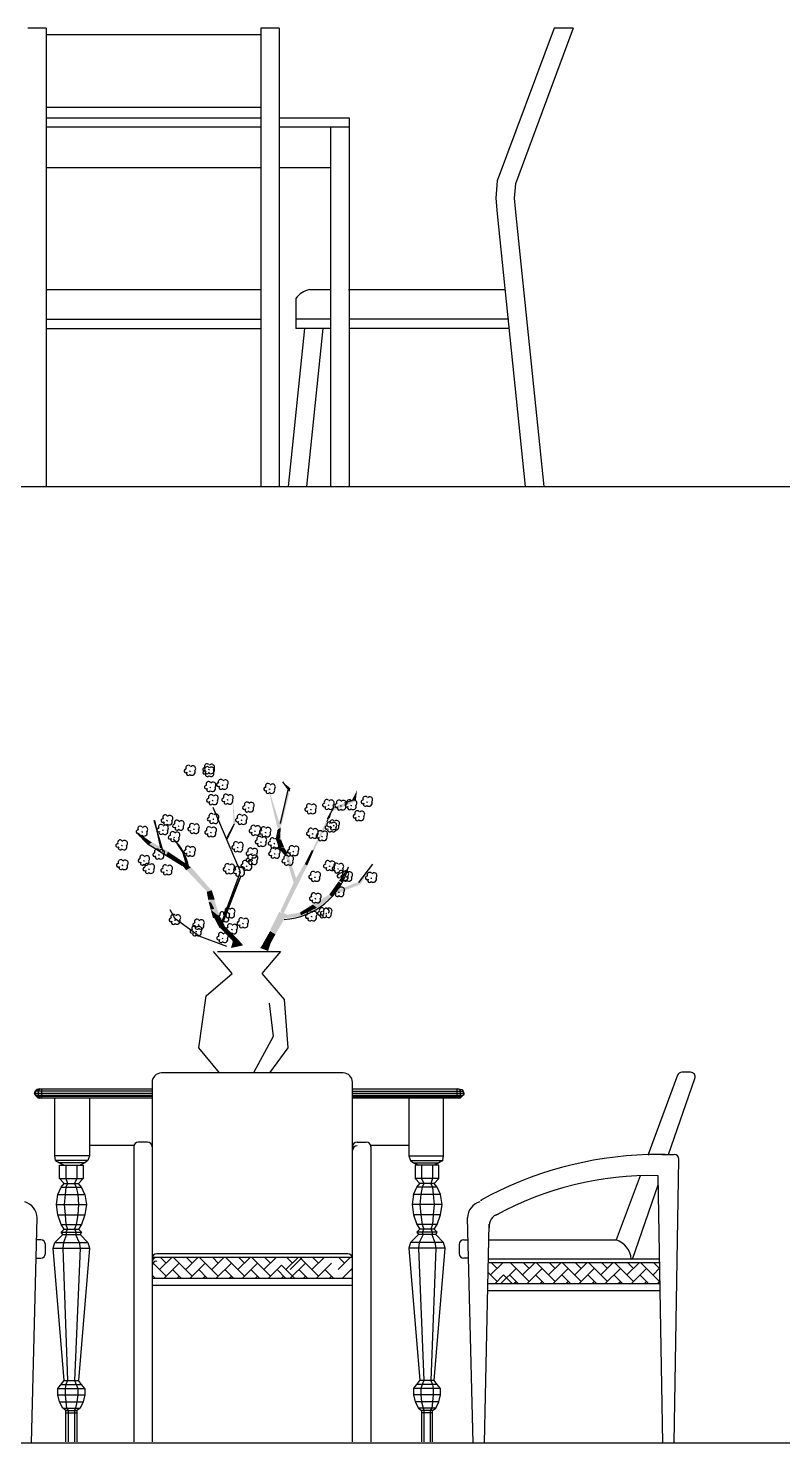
# Model space of a CAD drawing. Header units: millimetres. Extents: x 32599 to 52494, y 61995 to 71568.
# Drawn here: x 45023 to 46659, y 64069 to 67137 of the extents above; entities that cross this region are included whole.
import ezdxf

# ---------------------------------------------------------------- set-up
doc = ezdxf.new("R2010")
doc.units = ezdxf.units.MM
doc.layers.add('dwgmodels.com', color=4, linetype='Continuous')

msp = doc.modelspace()

# ---------------------------------------------------------------- linework, layer by layer
at = {"color": 18, "true_color": 0x000000}
for p, q in [((45062.4, 67136.5), (45022.4, 67136.5)), ((45062.4, 67136.5), (45062.4, 66142.6)), ((45527.8, 67122.2), (45062.4, 67122.2)), ((45527.8, 67136.5), (45527.8, 66142.6)), ((45567.8, 67136.5), (45527.8, 67136.5)), ((45567.8, 67136.5), (45567.8, 66142.6)), ((46164, 67136.5), (46040.3, 66805.5)), ((46205.1, 67136.5), (46079.9, 66799)), ((46205.1, 67136.5), (46164, 67136.5)), ((45527.8, 66964.9), (45062.4, 66964.9)), ((45062.4, 66942.6), (45527.8, 66942.6)), ((45567.8, 66942.6), (45719, 66942.6)), ((45719, 66942.6), (45719, 66142.6)), ((45062.4, 66922.6), (45527.8, 66922.6)), ((45567.8, 66922.6), (45719, 66922.6)), ((45679, 66922.6), (45679, 66142.6)), ((45062.4, 66834.6), (45527.8, 66834.6)), ((45567.8, 66834.6), (45679, 66834.6)), ((46040.3, 66805.5), (46037, 66768.4)), ((46079.9, 66799), (46077.1, 66768.4)), ((46037, 66768.4), (46040.1, 66733.9)), ((46077.1, 66768.4), (46079.9, 66737.8)), ((46040.1, 66733.9), (46101, 66142.6)), ((46079.9, 66737.8), (46141.2, 66142.6)), ((45062.4, 66569.9), (45527.8, 66569.9)), ((45633.5, 66569.9), (45679, 66569.9)), ((45717.6, 66569.9), (46057, 66569.9)), ((45603.4, 66550.5), (45603.4, 66485.5)), ((45062.4, 66505.5), (45527.8, 66505.5)), ((45679, 66505.5), (45603.4, 66505.5)), ((46065.7, 66505.5), (45719, 66505.5)), ((45062.4, 66485.5), (45527.8, 66485.5)), ((45622.2, 66485.5), (45586.9, 66142.6)), ((45679, 66485.5), (45603.4, 66485.5)), ((45662.4, 66485.5), (45627, 66142.6)), ((46065.7, 66485.5), (45719, 66485.5)), ((45586.6, 65485.1), (45569.6, 65412)), ((45574.6, 65502.6), (45590.1, 65482.1)), ((45709.9, 65456.7), (45724.6, 65462.3)), ((45483.3, 65307.5), (45424.4, 65446.6)), ((45672.6, 65422.2), (45686.6, 65448.3)), ((45283.7, 65366.4), (45257.1, 65393.1)), ((45315.8, 65350.3), (45296.4, 65418.4)), ((45297.1, 65418.6), (45310.4, 65359.1)), ((45356.8, 65320.7), (45283.7, 65366.4)), ((45441.1, 65192.7), (45483.3, 65307.5)), ((45769.6, 65323.8), (45739.2, 65283.8)), ((45446.3, 65200.3), (45482.1, 65293.2)), ((45446.4, 65198.3), (45484, 65297.4)), ((45342.1, 65205.1), (45331.3, 65225.2)), ((45394.3, 65168.1), (45342.1, 65205.1)), ((45454.2, 65145.5), (45394.3, 65168.1)), ((45465.6, 65086.6), (45425.3, 65134.8)), ((45433.4, 65134.8), (45570.2, 65134.8)), ((45570.2, 65134.8), (45529.9, 65086.6)), ((45409.2, 65038.4), (45465.6, 65086.6)), ((45529.9, 65086.6), (45578.2, 65030.3)), ((45393.2, 64925.8), (45409.2, 65038.4)), ((45578.2, 65030.3), (45586.2, 64925.8)), ((45546, 65022.3), (45554.1, 64949.9)), ((45554.1, 64949.9), (45511.6, 64871.1)), ((45438, 64871.1), (45393.2, 64925.8)), ((45586.2, 64925.8), (45546.4, 64871.1)), ((45706.3, 64871.1), (45312, 64871.1)), ((46459.6, 64872.5), (46440.6, 64872.5)), ((45292, 64852.9), (45292, 64071.1)), ((45726.3, 64071.1), (45726.3, 64852.9)), ((46431.2, 64866), (46367.2, 64694.3)), ((46412, 64694.3), (46469.1, 64859.3)), ((45036.6, 64826.7), (45038.3, 64831.8)), ((45292, 64826.7), (45036.6, 64826.7)), ((45036.6, 64826.7), (45038.3, 64823.2)), ((45041.7, 64835.2), (45038.3, 64831.8)), ((45038.3, 64826.7), (45040, 64831.8)), ((45292, 64831.8), (45038.3, 64831.8)), ((45038.3, 64826.7), (45040, 64823.2)), ((45038.3, 64823.2), (45292, 64823.2)), ((45040, 64821.5), (45038.3, 64823.2)), ((45038.3, 64823.2), (45045.1, 64816.4)), ((45043.4, 64835.2), (45040, 64831.8)), ((45040, 64833.5), (45041.7, 64835.2)), ((45040, 64823.2), (45043.4, 64819.8)), ((45048.5, 64836.9), (45041.7, 64835.2)), ((45041.7, 64819.8), (45048.5, 64816.4)), ((45292, 64819.8), (45041.7, 64819.8)), ((45048.5, 64836.9), (45043.4, 64835.2)), ((45048.5, 64816.4), (45043.4, 64819.8)), ((45045.1, 64835.2), (45048.5, 64836.9)), ((45046.8, 64835.2), (45045.1, 64831.8)), ((45045.1, 64831.8), (45045.1, 64823.2)), ((45046.8, 64819.8), (45045.1, 64823.2)), ((45292, 64816.4), (45045.1, 64816.4)), ((45046.8, 64835.2), (45050.2, 64836.9)), ((45050.2, 64816.4), (45046.8, 64819.8)), ((45048.5, 64836.9), (45292, 64836.9)), ((45052, 64836.9), (45052, 64816.4)), ((45081, 64691.6), (45081, 64816.4)), ((45156.3, 64816.4), (45156.3, 64691.6)), ((45726.3, 64836.9), (45956.5, 64836.9)), ((45726.3, 64831.8), (45966.7, 64831.8)), ((45968.4, 64826.7), (45726.3, 64826.7)), ((45726.3, 64823.2), (45966.7, 64823.2)), ((45726.3, 64819.8), (45963.3, 64819.8)), ((45959.9, 64816.4), (45726.3, 64816.4)), ((45848.7, 64816.4), (45848.7, 64691.6)), ((45924, 64691.6), (45924, 64816.4)), ((45953, 64836.9), (45953, 64816.4)), ((45958.2, 64835.2), (45954.8, 64836.9)), ((45954.8, 64816.4), (45958.2, 64819.8)), ((45956.5, 64836.9), (45961.6, 64835.2)), ((45956.5, 64836.9), (45963.3, 64835.2)), ((45963.3, 64819.8), (45956.5, 64816.4)), ((45956.5, 64816.4), (45961.6, 64819.8)), ((45958.2, 64835.2), (45959.9, 64831.8)), ((45958.2, 64819.8), (45959.9, 64823.2)), ((45959.9, 64831.8), (45959.9, 64823.2)), ((45959.9, 64816.4), (45963.3, 64819.8)), ((45965, 64823.2), (45961.6, 64819.8)), ((45963.3, 64835.2), (45966.7, 64831.8)), ((45966.7, 64823.2), (45963.3, 64819.8)), ((45968.4, 64826.7), (45966.7, 64831.8)), ((45968.4, 64826.7), (45966.7, 64823.2)), ((45282, 64721.1), (45262, 64721.1)), ((45736.3, 64721.1), (45756.3, 64721.1)), ((45082.7, 64681.3), (45081, 64691.6)), ((45156.3, 64691.6), (45081, 64691.6)), ((45156.3, 64691.6), (45152.8, 64681.3)), ((45252.4, 64713.8), (45156.3, 64713.8)), ((45252, 64711.1), (45252, 64071.1)), ((45848.8, 64713.8), (45765.9, 64713.8)), ((45766.3, 64711.1), (45766.3, 64071.1)), ((45848.7, 64691.6), (45924, 64691.6)), ((45848.7, 64691.6), (45852.2, 64681.3)), ((45922.3, 64681.3), (45924, 64691.6)), ((46367.2, 64694.3), (46369.9, 64694.3)), ((46397, 64694.3), (46424.1, 64694.3)), ((45152.8, 64681.3), (45082.7, 64681.3)), ((45082.7, 64681.3), (45091.3, 64676.2)), ((45146, 64676.2), (45091.3, 64676.2)), ((45091.3, 64676.2), (45101.5, 64671.1)), ((45091.3, 64671.1), (45142.6, 64671.1)), ((45091.3, 64642), (45091.3, 64671.1)), ((45105, 64671.1), (45105, 64642)), ((45128.9, 64671.1), (45128.9, 64642)), ((45146, 64676.2), (45135.7, 64671.1)), ((45142.6, 64671.1), (45142.6, 64642)), ((45152.8, 64681.3), (45146, 64676.2)), ((45852.2, 64681.3), (45922.3, 64681.3)), ((45852.2, 64681.3), (45859, 64676.2)), ((45859, 64676.2), (45913.7, 64676.2)), ((45859, 64676.2), (45869.3, 64671.1)), ((45913.7, 64671.1), (45862.4, 64671.1)), ((45862.4, 64671.1), (45862.4, 64642)), ((45876.1, 64671.1), (45876.1, 64642)), ((45900, 64671.1), (45900, 64642)), ((45913.7, 64676.2), (45903.5, 64671.1)), ((45922.3, 64681.3), (45913.7, 64676.2)), ((45913.7, 64642), (45913.7, 64671.1)), ((46424.1, 64069.3), (46434.1, 64684.3)), ((45091.3, 64642), (45142.6, 64642)), ((45101.5, 64631.7), (45091.3, 64642)), ((45094.7, 64623.2), (45101.5, 64631.7)), ((45101.5, 64631.7), (45132.3, 64631.7)), ((45105, 64642), (45108.4, 64631.7)), ((45108.4, 64631.7), (45105, 64623.2)), ((45128.9, 64642), (45123.8, 64631.7)), ((45123.8, 64631.7), (45127.2, 64623.2)), ((45142.6, 64642), (45132.3, 64631.7)), ((45139.2, 64623.2), (45132.3, 64631.7)), ((45913.7, 64642), (45862.4, 64642)), ((45862.4, 64642), (45872.7, 64631.7)), ((45865.8, 64623.2), (45872.7, 64631.7)), ((45903.5, 64631.7), (45872.7, 64631.7)), ((45876.1, 64642), (45881.2, 64631.7)), ((45881.2, 64631.7), (45877.8, 64623.2)), ((45900, 64642), (45896.6, 64631.7)), ((45896.6, 64631.7), (45900, 64623.2)), ((45903.5, 64631.7), (45913.7, 64642)), ((45910.3, 64623.2), (45903.5, 64631.7)), ((46350, 64648.3), (46298.2, 64509.3)), ((46333.5, 64467.7), (46389.1, 64628.2)), ((46399.1, 64069.3), (46388.9, 64648.4)), ((45084.4, 64585.6), (45087.9, 64607.8)), ((45087.9, 64607.8), (45094.7, 64623.2)), ((45087.9, 64607.8), (45146, 64607.8)), ((45094.7, 64623.2), (45139.2, 64623.2)), ((45103.2, 64607.8), (45101.5, 64585.6)), ((45105, 64623.2), (45103.2, 64607.8)), ((45127.2, 64623.2), (45130.6, 64607.8)), ((45130.6, 64607.8), (45132.3, 64585.6)), ((45146, 64607.8), (45139.2, 64623.2)), ((45146, 64607.8), (45149.4, 64585.6)), ((45859, 64607.8), (45855.6, 64585.6)), ((45859, 64607.8), (45865.8, 64623.2)), ((45917.1, 64607.8), (45859, 64607.8)), ((45910.3, 64623.2), (45865.8, 64623.2)), ((45874.4, 64607.8), (45872.7, 64585.6)), ((45877.8, 64623.2), (45874.4, 64607.8)), ((45900, 64623.2), (45901.7, 64607.8)), ((45901.7, 64607.8), (45903.5, 64585.6)), ((45917.1, 64607.8), (45910.3, 64623.2)), ((45920.6, 64585.6), (45917.1, 64607.8)), ((45084.4, 64585.6), (45149.4, 64585.6)), ((45087.9, 64563.3), (45084.4, 64585.6)), ((45101.5, 64585.6), (45103.2, 64563.3)), ((45132.3, 64585.6), (45130.6, 64563.3)), ((45149.4, 64585.6), (45146, 64563.3)), ((45920.6, 64585.6), (45855.6, 64585.6)), ((45855.6, 64585.6), (45859, 64563.3)), ((45872.7, 64585.6), (45874.4, 64563.3)), ((45903.5, 64585.6), (45901.7, 64563.3)), ((45917.1, 64563.3), (45920.6, 64585.6)), ((45030.5, 64069.3), (45042.6, 64557)), ((45087.9, 64563.3), (45146, 64563.3)), ((45094.7, 64542.8), (45087.9, 64563.3)), ((45094.7, 64542.8), (45139.2, 64542.8)), ((45101.5, 64532.6), (45094.7, 64542.8)), ((45103.2, 64563.3), (45105, 64542.8)), ((45105, 64542.8), (45108.4, 64532.6)), ((45127.2, 64542.8), (45123.8, 64532.6)), ((45130.6, 64563.3), (45127.2, 64542.8)), ((45139.2, 64542.8), (45132.3, 64532.6)), ((45146, 64563.3), (45139.2, 64542.8)), ((45917.1, 64563.3), (45859, 64563.3)), ((45859, 64563.3), (45865.8, 64542.8)), ((45910.3, 64542.8), (45865.8, 64542.8)), ((45865.8, 64542.8), (45872.7, 64532.6)), ((45874.4, 64563.3), (45877.8, 64542.8)), ((45877.8, 64542.8), (45881.2, 64532.6)), ((45900, 64542.8), (45896.6, 64532.6)), ((45901.7, 64563.3), (45900, 64542.8)), ((45903.5, 64532.6), (45910.3, 64542.8)), ((45910.3, 64542.8), (45917.1, 64563.3)), ((45987.9, 64069.3), (45975.7, 64557)), ((46012.9, 64069.3), (46022.9, 64543.1)), ((45050.5, 64509.3), (45041.4, 64509.3)), ((45077.6, 64491.5), (45081, 64503.5)), ((45081, 64503.5), (45098.1, 64520.6)), ((45081, 64503.5), (45152.8, 64503.5)), ((45094.7, 64525.7), (45101.5, 64532.6)), ((45094.7, 64525.7), (45139.2, 64525.7)), ((45098.1, 64520.6), (45094.7, 64525.7)), ((45098.1, 64520.6), (45135.7, 64520.6)), ((45099.8, 64503.5), (45098.1, 64491.5)), ((45106.7, 64520.6), (45099.8, 64503.5)), ((45101.5, 64532.6), (45132.3, 64532.6)), ((45108.4, 64532.6), (45105, 64525.7)), ((45105, 64525.7), (45106.7, 64520.6)), ((45123.8, 64532.6), (45127.2, 64525.7)), ((45127.2, 64525.7), (45125.5, 64520.6)), ((45125.5, 64520.6), (45134, 64503.5)), ((45132.3, 64532.6), (45139.2, 64525.7)), ((45134, 64503.5), (45135.7, 64491.5)), ((45139.2, 64525.7), (45135.7, 64520.6)), ((45152.8, 64503.5), (45135.7, 64520.6)), ((45152.8, 64503.5), (45156.3, 64491.5)), ((45852.2, 64503.5), (45848.7, 64491.5)), ((45852.2, 64503.5), (45869.3, 64520.6)), ((45924, 64503.5), (45852.2, 64503.5)), ((45872.7, 64532.6), (45865.8, 64525.7)), ((45910.3, 64525.7), (45865.8, 64525.7)), ((45865.8, 64525.7), (45869.3, 64520.6)), ((45906.9, 64520.6), (45869.3, 64520.6)), ((45871, 64503.5), (45869.3, 64491.5)), ((45879.5, 64520.6), (45871, 64503.5)), ((45903.5, 64532.6), (45872.7, 64532.6)), ((45881.2, 64532.6), (45877.8, 64525.7)), ((45877.8, 64525.7), (45879.5, 64520.6)), ((45896.6, 64532.6), (45900, 64525.7)), ((45900, 64525.7), (45898.3, 64520.6)), ((45898.3, 64520.6), (45905.2, 64503.5)), ((45910.3, 64525.7), (45903.5, 64532.6)), ((45905.2, 64503.5), (45906.9, 64491.5)), ((45906.9, 64520.6), (45910.3, 64525.7)), ((45924, 64503.5), (45906.9, 64520.6)), ((45927.4, 64491.5), (45924, 64503.5)), ((45967.8, 64509.3), (45976.9, 64509.3)), ((46022.1, 64509.3), (46298.2, 64509.3)), ((45060.5, 64479.3), (45060.5, 64499.3)), ((45101.5, 64204.3), (45077.6, 64491.5)), ((45077.6, 64491.5), (45156.3, 64491.5)), ((45098.1, 64491.5), (45108.4, 64204.3)), ((45135.7, 64491.5), (45123.8, 64204.3)), ((45156.3, 64491.5), (45132.3, 64204.3)), ((45716.3, 64479.2), (45302, 64479.2)), ((45848.7, 64491.5), (45872.7, 64204.3)), ((45927.4, 64491.5), (45848.7, 64491.5)), ((45869.3, 64491.5), (45881.2, 64204.3)), ((45906.9, 64491.5), (45896.6, 64204.3)), ((45903.5, 64204.3), (45927.4, 64491.5)), ((45040.5, 64469.3), (45050.5, 64469.3)), ((45726.3, 64471.1), (45292, 64471.1)), ((45322.4, 64430.6), (45292, 64461)), ((45292, 64456.8), (45294.1, 64458.9)), ((45308.2, 64444.7), (45334.6, 64471.1)), ((45322.4, 64458.9), (45310.2, 64471.1)), ((45317.8, 64426.1), (45350.7, 64458.9)), ((45355.2, 64426.1), (45336.5, 64444.7)), ((45378.9, 64430.6), (45338.5, 64471.1)), ((45364.8, 64444.7), (45391.1, 64471.1)), ((45378.9, 64458.9), (45366.7, 64471.1)), ((45374.4, 64426.1), (45407.2, 64458.9)), ((45411.7, 64426.1), (45393.1, 64444.7)), ((45435.5, 64430.6), (45395, 64471.1)), ((45421.4, 64444.7), (45447.7, 64471.1)), ((45435.5, 64458.9), (45423.3, 64471.1)), ((45431, 64426.1), (45463.8, 64458.9)), ((45468.3, 64426.1), (45449.7, 64444.7)), ((45492.1, 64430.6), (45451.6, 64471.1)), ((45477.9, 64444.7), (45504.3, 64471.1)), ((45492.1, 64458.9), (45479.9, 64471.1)), ((45487.6, 64426.1), (45520.4, 64458.9)), ((45524.9, 64426.1), (45506.2, 64444.7)), ((45548.6, 64430.6), (45508.2, 64471.1)), ((45534.5, 64444.7), (45560.8, 64471.1)), ((45548.6, 64458.9), (45536.5, 64471.1)), ((45544.1, 64426.1), (45572.4, 64454.3)), ((45581.5, 64426.1), (45562.8, 64444.7)), ((45600.7, 64426.1), (45572.4, 64454.3)), ((45582, 64444.7), (45608.3, 64471.1)), ((45596.1, 64458.9), (45583.9, 64471.1)), ((45591.1, 64444.7), (45617.4, 64471.1)), ((45591.6, 64426.1), (45624.4, 64458.9)), ((45628.9, 64426.1), (45610.3, 64444.7)), ((45652.7, 64430.6), (45612.2, 64471.1)), ((45638.5, 64444.7), (45664.9, 64471.1)), ((45652.7, 64458.9), (45640.5, 64471.1)), ((45648.2, 64426.1), (45681, 64458.9)), ((45685.5, 64426.1), (45666.8, 64444.7)), ((45695.1, 64444.7), (45720.5, 64470.1)), ((45709.3, 64458.9), (45697.1, 64471.1)), ((45704.7, 64426.1), (45726.3, 64447.6)), ((45720.5, 64470.1), (45721.4, 64471.1)), ((45726.3, 64441.8), (45723.4, 64444.7)), ((45726.3, 64470.1), (45725.3, 64471.1)), ((45977.9, 64469.3), (45967.9, 64469.3)), ((46392.2, 64459.5), (46021.1, 64459.5)), ((46392.1, 64467.7), (46021.3, 64467.7)), ((46025.9, 64433.2), (46052.2, 64459.5)), ((46040, 64447.3), (46027.8, 64459.5)), ((46048.3, 64414.5), (46081.1, 64447.3)), ((46109.4, 64419.1), (46068.9, 64459.5)), ((46095.2, 64433.2), (46121.6, 64459.5)), ((46109.4, 64447.3), (46097.2, 64459.5)), ((46104.9, 64414.5), (46137.7, 64447.3)), ((46165.9, 64419.1), (46125.5, 64459.5)), ((46151.8, 64433.2), (46178.1, 64459.5)), ((46165.9, 64447.3), (46153.8, 64459.5)), ((46161.4, 64414.5), (46194.2, 64447.3)), ((46222.5, 64419.1), (46182, 64459.5)), ((46208.4, 64433.2), (46234.7, 64459.5)), ((46222.5, 64447.3), (46210.3, 64459.5)), ((46218, 64414.5), (46250.8, 64447.3)), ((46279.1, 64419.1), (46238.6, 64459.5)), ((46264.9, 64433.2), (46291.3, 64459.5)), ((46279.1, 64447.3), (46266.9, 64459.5)), ((46274.6, 64414.5), (46307.4, 64447.3)), ((46335.7, 64419.1), (46295.2, 64459.5)), ((46321.5, 64433.2), (46347.8, 64459.5)), ((46335.7, 64447.3), (46323.5, 64459.5)), ((46331.1, 64414.5), (46363.9, 64447.3)), ((46392.2, 64419.1), (46351.7, 64459.5)), ((46378.1, 64433.2), (46392.4, 64447.6)), ((46392.2, 64447.3), (46380, 64459.5)), ((45298.6, 64426.1), (45292, 64432.7)), ((45292, 64428.5), (45294.1, 64430.6)), ((45292, 64426.1), (45726.3, 64426.1)), ((45292, 64411.1), (45726.3, 64411.1)), ((45346.1, 64426.1), (45350.7, 64430.6)), ((45402.7, 64426.1), (45407.2, 64430.6)), ((45459.3, 64426.1), (45463.8, 64430.6)), ((45515.8, 64426.1), (45520.4, 64430.6)), ((45572.4, 64426.1), (45576.9, 64430.6)), ((45619.9, 64426.1), (45624.4, 64430.6)), ((45676.4, 64426.1), (45681, 64430.6)), ((46020.1, 64414.5), (46393, 64414.5)), ((46040, 64419.1), (46020.6, 64438.4)), ((46035.5, 64414.5), (46054.2, 64433.2)), ((46072.8, 64414.5), (46054.2, 64433.2)), ((46085.6, 64414.5), (46066.9, 64433.2)), ((46076.6, 64414.5), (46081.1, 64419.1)), ((46142.2, 64414.5), (46123.5, 64433.2)), ((46133.1, 64414.5), (46137.7, 64419.1)), ((46198.8, 64414.5), (46180.1, 64433.2)), ((46189.7, 64414.5), (46194.2, 64419.1)), ((46255.3, 64414.5), (46236.7, 64433.2)), ((46246.3, 64414.5), (46250.8, 64419.1)), ((46311.9, 64414.5), (46293.2, 64433.2)), ((46302.8, 64414.5), (46307.4, 64419.1)), ((46368.5, 64414.5), (46349.8, 64433.2)), ((46359.4, 64414.5), (46363.9, 64419.1)), ((46387.7, 64414.5), (46392.9, 64419.8)), ((46019.8, 64399.5), (46393.3, 64399.5)), ((45087.9, 64187.2), (45101.5, 64204.3)), ((45101.5, 64204.3), (45132.3, 64204.3)), ((45108.4, 64204.3), (45105, 64195.7)), ((45123.8, 64204.3), (45130.6, 64187.2)), ((45139.2, 64195.7), (45132.3, 64204.3)), ((45865.8, 64195.7), (45872.7, 64204.3)), ((45903.5, 64204.3), (45872.7, 64204.3)), ((45881.2, 64204.3), (45877.8, 64195.7)), ((45896.6, 64204.3), (45900, 64195.7)), ((45910.3, 64195.7), (45903.5, 64204.3)), ((45087.9, 64187.2), (45146, 64187.2)), ((45087.9, 64173.5), (45087.9, 64187.2)), ((45087.9, 64173.5), (45146, 64173.5)), ((45091.3, 64158.1), (45087.9, 64173.5)), ((45094.7, 64195.7), (45139.2, 64195.7)), ((45105, 64195.7), (45103.2, 64187.2)), ((45103.2, 64187.2), (45103.2, 64173.5)), ((45103.2, 64173.5), (45105, 64158.1)), ((45130.6, 64173.5), (45128.9, 64158.1)), ((45130.6, 64187.2), (45130.6, 64173.5)), ((45146, 64187.2), (45139.2, 64195.7)), ((45146, 64173.5), (45142.6, 64158.1)), ((45146, 64187.2), (45146, 64173.5)), ((45859, 64187.2), (45865.8, 64195.7)), ((45917.1, 64187.2), (45859, 64187.2)), ((45859, 64187.2), (45859, 64173.5)), ((45917.1, 64173.5), (45859, 64173.5)), ((45859, 64173.5), (45862.4, 64158.1)), ((45910.3, 64195.7), (45865.8, 64195.7)), ((45877.8, 64195.7), (45874.4, 64187.2)), ((45874.4, 64187.2), (45874.4, 64173.5)), ((45874.4, 64173.5), (45876.1, 64158.1)), ((45900, 64195.7), (45901.7, 64187.2)), ((45901.7, 64173.5), (45900, 64158.1)), ((45901.7, 64187.2), (45901.7, 64173.5)), ((45917.1, 64187.2), (45910.3, 64195.7)), ((45913.7, 64158.1), (45917.1, 64173.5)), ((45917.1, 64173.5), (45917.1, 64187.2)), ((45091.3, 64158.1), (45142.6, 64158.1)), ((45098.1, 64144.4), (45091.3, 64158.1)), ((45098.1, 64144.4), (45135.7, 64144.4)), ((45105, 64139.3), (45098.1, 64144.4)), ((45105, 64158.1), (45106.7, 64144.4)), ((45105, 64070.9), (45105, 64139.3)), ((45105, 64139.3), (45128.9, 64139.3)), ((45106.7, 64144.4), (45110.1, 64139.3)), ((45110.1, 64139.3), (45110.1, 64070.9)), ((45125.5, 64144.4), (45123.8, 64139.3)), ((45123.8, 64139.3), (45123.8, 64070.9)), ((45128.9, 64158.1), (45125.5, 64144.4)), ((45135.7, 64144.4), (45128.9, 64139.3)), ((45128.9, 64139.3), (45128.9, 64070.9)), ((45142.6, 64158.1), (45135.7, 64144.4)), ((45913.7, 64158.1), (45862.4, 64158.1)), ((45862.4, 64158.1), (45869.3, 64144.4)), ((45869.3, 64144.4), (45876.1, 64139.3)), ((45906.9, 64144.4), (45869.3, 64144.4)), ((45876.1, 64158.1), (45879.5, 64144.4)), ((45900, 64139.3), (45876.1, 64139.3)), ((45876.1, 64139.3), (45876.1, 64070.9)), ((45879.5, 64144.4), (45881.2, 64139.3)), ((45881.2, 64139.3), (45881.2, 64070.9)), ((45898.3, 64144.4), (45894.9, 64139.3)), ((45894.9, 64139.3), (45894.9, 64070.9)), ((45900, 64158.1), (45898.3, 64144.4)), ((45900, 64139.3), (45906.9, 64144.4)), ((45900, 64070.9), (45900, 64139.3)), ((45906.9, 64144.4), (45913.7, 64158.1)), ((45105, 64134.2), (45128.9, 64134.2)), ((45900, 64134.2), (45876.1, 64134.2))]:
    msp.add_line(p, q, dxfattribs=at)
for centre, radius, start, end in [((45643.4, 66521.4), 49.5, 101.5757, 143.9882), ((45364.9, 65525.9), 3.76, 79.2978, 312.4667), ((45370.3, 65532.9), 5.37, 41.9967, 206.5711), ((45370.6, 65520.6), 4.09, 140.6152, 329.3607), ((45374.6, 65527.5), 1.82, 208.4385, 298.3899), ((45378.7, 65523.1), 6.52, 225.246, 27.7682), ((45380.1, 65530.8), 6.36, 313.0938, 140.6239), ((45405.6, 65529.3), 3.76, 79.2978, 312.4667), ((45405.8, 65523.2), 3.76, 79.2978, 312.4667), ((45411.1, 65536.2), 5.37, 41.9967, 206.5711), ((45411.2, 65530.1), 5.37, 41.9967, 206.5711), ((45411.3, 65523.9), 4.09, 140.6152, 329.3607), ((45411.5, 65517.8), 4.09, 140.6152, 329.3607), ((45415.3, 65530.8), 1.82, 208.4385, 298.3899), ((45415.5, 65524.7), 1.82, 208.4385, 298.3899), ((45419.4, 65526.5), 6.52, 225.246, 27.7682), ((45419.6, 65520.4), 6.52, 225.246, 27.7682), ((45420.8, 65534.2), 6.36, 313.0938, 140.6239), ((45421, 65528), 6.36, 313.0938, 140.6239), ((45408.9, 65490.7), 3.76, 79.2978, 312.4667), ((45414.3, 65497.6), 5.37, 41.9967, 206.5711), ((45414.6, 65485.3), 4.09, 140.6152, 329.3607), ((45418.6, 65492.2), 1.82, 208.4385, 298.3899), ((45422.7, 65487.8), 6.52, 225.246, 27.7682), ((45424.1, 65495.5), 6.36, 313.0938, 140.6239), ((45435.1, 65495.9), 3.76, 79.2978, 312.4667), ((45440.7, 65502.5), 5.37, 41.9967, 206.5711), ((45440.9, 65490.2), 4.09, 140.6152, 329.3607), ((45445, 65497.1), 1.82, 208.4385, 298.3899), ((45449, 65492.8), 6.52, 225.246, 27.7682), ((45450.5, 65500.4), 6.36, 313.0938, 140.6239), ((45537.5, 65486.6), 3.76, 79.2978, 312.4667), ((45543, 65493.5), 5.37, 41.9967, 206.5711), ((45547.3, 65488.2), 1.82, 208.4385, 298.3899), ((45551.3, 65483.8), 6.52, 225.246, 27.7682), ((45552.8, 65491.5), 6.36, 313.0938, 140.6239), ((45413.8, 65462.3), 3.76, 79.2978, 312.4667), ((45419.3, 65469.2), 5.37, 41.9967, 206.5711), ((45419.5, 65456.9), 4.09, 140.6152, 329.3607), ((45423.6, 65463.8), 1.82, 208.4385, 298.3899), ((45427.7, 65459.5), 6.52, 225.246, 27.7682), ((45429.1, 65467.1), 6.36, 313.0938, 140.6239), ((45446.5, 65463.3), 3.76, 79.2978, 312.4667), ((45451.9, 65470.2), 5.37, 41.9967, 206.5711), ((45452.2, 65458), 4.09, 140.6152, 329.3607), ((45456.2, 65464.9), 1.82, 208.4385, 298.3899), ((45460.3, 65460.5), 6.52, 225.246, 27.7682), ((45461.7, 65468.2), 6.36, 313.0938, 140.6239), ((45497.4, 65453.3), 5.37, 41.9967, 206.5711), ((45507.1, 65451.3), 6.36, 313.0938, 140.6239), ((45543.2, 65481.3), 4.09, 140.6152, 329.3607), ((45632.2, 65449.5), 5.37, 41.9967, 206.5711), ((45641.9, 65447.5), 6.36, 313.0938, 140.6239), ((45665.2, 65452), 3.76, 79.2978, 312.4667), ((45670.6, 65458.9), 5.37, 41.9967, 206.5711), ((45680.4, 65456.8), 6.36, 313.0938, 140.6239), ((45691.7, 65450.8), 3.76, 79.2978, 312.4667), ((45697.2, 65457.7), 5.37, 41.9967, 206.5711), ((45707, 65455.7), 6.36, 313.0938, 140.6239), ((45714.1, 65451.5), 3.76, 79.2978, 312.4667), ((45719.6, 65458.4), 5.37, 41.9967, 206.5711), ((45729.4, 65456.4), 6.36, 313.0938, 140.6239), ((45748.6, 65458.7), 3.76, 79.2978, 312.4667), ((45754.1, 65465.6), 5.37, 41.9967, 206.5711), ((45754.3, 65453.4), 4.09, 140.6152, 329.3607), ((45758.3, 65460.3), 1.82, 208.4385, 298.3899), ((45762.4, 65455.9), 6.52, 225.246, 27.7682), ((45763.8, 65463.6), 6.36, 313.0938, 140.6239), ((45320.7, 65425.3), 5.37, 41.9967, 206.5711), ((45330.5, 65423.2), 6.36, 313.0938, 140.6239), ((45415.2, 65421.5), 3.76, 79.2978, 312.4667), ((45420.6, 65428.5), 5.37, 41.9967, 206.5711), ((45430.4, 65426.4), 6.36, 313.0938, 140.6239), ((45476.4, 65419.4), 3.76, 79.2978, 312.4667), ((45481.9, 65426.3), 5.37, 41.9967, 206.5711), ((45491.7, 65424.3), 6.36, 313.0938, 140.6239), ((45491.9, 65446.4), 3.76, 79.2978, 312.4667), ((45497.6, 65441.1), 4.09, 140.6152, 329.3607), ((45501.6, 65448), 1.82, 208.4385, 298.3899), ((45505.7, 65443.6), 6.52, 225.246, 27.7682), ((45626.7, 65442.6), 3.76, 79.2978, 312.4667), ((45632.4, 65437.2), 4.09, 140.6152, 329.3607), ((45636.4, 65444.1), 1.82, 208.4385, 298.3899), ((45640.5, 65439.8), 6.52, 225.246, 27.7682), ((45670.9, 65446.6), 4.09, 140.6152, 329.3607), ((45674.9, 65453.5), 1.82, 208.4385, 298.3899), ((45679, 65449.2), 6.52, 225.246, 27.7682), ((45697.4, 65445.4), 4.09, 140.6152, 329.3607), ((45701.5, 65452.3), 1.82, 208.4385, 298.3899), ((45705.5, 65448), 6.52, 225.246, 27.7682), ((45719.8, 65446.1), 4.09, 140.6152, 329.3607), ((45723.9, 65453), 1.82, 208.4385, 298.3899), ((45727.9, 65448.7), 6.52, 225.246, 27.7682), ((45731.2, 65427.6), 3.76, 79.2978, 312.4667), ((45736.7, 65434.5), 5.37, 41.9967, 206.5711), ((45736.9, 65422.2), 4.09, 140.6152, 329.3607), ((45741, 65429.1), 1.82, 208.4385, 298.3899), ((45745, 65424.8), 6.52, 225.246, 27.7682), ((45746.5, 65432.5), 6.36, 313.0938, 140.6239), ((45261, 65394.2), 3.76, 79.2978, 312.4667), ((45266.4, 65401.1), 5.37, 41.9967, 206.5711), ((45270.7, 65395.7), 1.82, 208.4385, 298.3899), ((45274.8, 65391.4), 6.52, 225.246, 27.7682), ((45276.2, 65399), 6.36, 313.0938, 140.6239), ((45305.7, 65397.7), 3.76, 79.2978, 312.4667), ((45311.2, 65404.6), 5.37, 41.9967, 206.5711), ((45311.4, 65392.3), 4.09, 140.6152, 329.3607), ((45315.3, 65418.3), 3.76, 79.2978, 312.4667), ((45315.5, 65399.2), 1.82, 208.4385, 298.3899), ((45319.5, 65394.8), 6.52, 225.246, 27.7682), ((45321, 65402.5), 6.36, 313.0938, 140.6239), ((45321, 65413), 4.09, 140.6152, 329.3607), ((45325, 65419.9), 1.82, 208.4385, 298.3899), ((45329.1, 65415.5), 6.52, 225.246, 27.7682), ((45336.2, 65389.1), 5.37, 41.9967, 206.5711), ((45340.1, 65406.9), 3.76, 79.2978, 312.4667), ((45345.6, 65413.8), 5.37, 41.9967, 206.5711), ((45346, 65387), 6.36, 313.0938, 140.6239), ((45345.8, 65401.5), 4.09, 140.6152, 329.3607), ((45349.9, 65408.4), 1.82, 208.4385, 298.3899), ((45353.9, 65404.1), 6.52, 225.246, 27.7682), ((45355.4, 65411.8), 6.36, 313.0938, 140.6239), ((45373, 65399.8), 3.76, 79.2978, 312.4667), ((45378.5, 65406.7), 5.37, 41.9967, 206.5711), ((45378.7, 65394.4), 4.09, 140.6152, 329.3607), ((45382.7, 65401.3), 1.82, 208.4385, 298.3899), ((45386.8, 65397), 6.52, 225.246, 27.7682), ((45388.2, 65404.7), 6.36, 313.0938, 140.6239), ((45410, 65392.8), 3.76, 79.2978, 312.4667), ((45415.4, 65399.7), 5.37, 41.9967, 206.5711), ((45420.9, 65416.2), 4.09, 140.6152, 329.3607), ((45419.7, 65394.4), 1.82, 208.4385, 298.3899), ((45423.8, 65390), 6.52, 225.246, 27.7682), ((45425.2, 65397.7), 6.36, 313.0938, 140.6239), ((45424.9, 65423.1), 1.82, 208.4385, 298.3899), ((45429, 65418.7), 6.52, 225.246, 27.7682), ((45482.1, 65414.1), 4.09, 140.6152, 329.3607), ((45486.2, 65421), 1.82, 208.4385, 298.3899), ((45490.2, 65416.6), 6.52, 225.246, 27.7682), ((45505.8, 65395.9), 3.76, 79.2978, 312.4667), ((45511.2, 65402.8), 5.37, 41.9967, 206.5711), ((45511.5, 65390.5), 4.09, 140.6152, 329.3607), ((45515.5, 65397.4), 1.82, 208.4385, 298.3899), ((45519.6, 65393.1), 6.52, 225.246, 27.7682), ((45521, 65400.8), 6.36, 313.0938, 140.6239), ((45528.3, 65392.6), 3.76, 79.2978, 312.4667), ((45533.8, 65399.5), 5.37, 41.9967, 206.5711), ((45538.1, 65394.1), 1.82, 208.4385, 298.3899), ((45542.1, 65389.7), 6.52, 225.246, 27.7682), ((45543.5, 65397.4), 6.36, 313.0938, 140.6239), ((45630.4, 65389.7), 3.76, 79.2978, 312.4667), ((45635.9, 65396.6), 5.37, 41.9967, 206.5711), ((45645.7, 65394.6), 6.36, 313.0938, 140.6239), ((45656.5, 65391.2), 5.37, 41.9967, 206.5711), ((45666.2, 65389.1), 6.36, 313.0938, 140.6239), ((45670.8, 65403.2), 3.76, 79.2978, 312.4667), ((45676.3, 65410.1), 5.37, 41.9967, 312.5485), ((45676.5, 65397.9), 4.09, 140.6152, 329.3607), ((45682.3, 65414.4), 5.37, 41.9967, 206.5711), ((45682.5, 65402.1), 4.09, 140.6152, 329.3607), ((45680.5, 65404.8), 1.82, 208.4385, 298.3899), ((45684.6, 65400.4), 6.52, 225.246, 27.7682), ((45686, 65408.1), 6.36, 313.0938, 140.6239), ((45686.5, 65409), 1.82, 208.4385, 298.3899), ((45690.6, 65404.7), 6.52, 225.246, 27.7682), ((45692, 65412.4), 6.36, 313.0938, 140.6239), ((45217, 65364.2), 3.76, 79.2978, 312.4667), ((45222.5, 65371.1), 5.37, 41.9967, 206.5711), ((45226.8, 65365.8), 1.82, 208.4385, 298.3899), ((45230.8, 65361.4), 6.52, 225.246, 27.7682), ((45232.3, 65369.1), 6.36, 313.0938, 140.6239), ((45266.7, 65388.8), 4.09, 140.6152, 329.3607), ((45330.7, 65382.1), 3.76, 79.2978, 312.4667), ((45336.4, 65376.8), 4.09, 140.6152, 329.3607), ((45265.7, 65299.2), 107.2, 9.9506, 47.7172), ((45340.5, 65383.7), 1.82, 208.4385, 298.3899), ((45344.5, 65379.3), 6.52, 225.246, 27.7682), ((45369.8, 65357.5), 5.37, 41.9967, 206.5711), ((45379.6, 65355.5), 6.36, 313.0938, 140.6239), ((45415.7, 65387.5), 4.09, 140.6152, 329.3607), ((45468.1, 65360), 3.76, 79.2978, 312.4667), ((45473.6, 65367), 5.37, 41.9967, 206.5711), ((45483.4, 65364.9), 6.36, 313.0938, 140.6239), ((45518.8, 65371.9), 3.76, 79.2978, 312.4667), ((45524.2, 65378.8), 5.37, 41.9967, 206.5711), ((45524.5, 65366.5), 4.09, 140.6152, 329.3607), ((45528.5, 65373.4), 1.82, 208.4385, 298.3899), ((45532.6, 65369), 6.52, 225.246, 27.7682), ((45534, 65376.7), 6.36, 313.0938, 140.6239), ((45534, 65387.2), 4.09, 140.6152, 329.3607), ((45547.4, 65368.7), 3.76, 79.2978, 312.4667), ((45552.9, 65375.6), 5.37, 41.9967, 206.5711), ((45553.1, 65363.3), 4.09, 140.6152, 329.3607), ((45557.2, 65370.2), 1.82, 208.4385, 298.3899), ((45561.2, 65365.9), 6.52, 225.246, 27.7682), ((45562.7, 65373.6), 6.36, 313.0938, 140.6239), ((45594.3, 65358.6), 5.37, 41.9967, 206.5711), ((45604, 65356.5), 6.36, 313.0938, 140.6239), ((45636.1, 65384.3), 4.09, 140.6152, 329.3607), ((45640.2, 65391.2), 1.82, 208.4385, 298.3899), ((45644.2, 65386.9), 6.52, 225.246, 27.7682), ((45651, 65384.2), 3.76, 79.2978, 312.4667), ((45656.7, 65378.9), 4.09, 140.6152, 329.3607), ((45660.7, 65385.8), 1.82, 208.4385, 298.3899), ((45664.8, 65381.4), 6.52, 225.246, 27.7682), ((45223.9, 65328.4), 5.37, 41.9967, 206.5711), ((45222.7, 65358.9), 4.09, 140.6152, 329.3607), ((45233.6, 65326.3), 6.36, 313.0938, 140.6239), ((45265, 65331.1), 3.76, 79.2978, 312.4667), ((45270.5, 65338), 5.37, 41.9967, 206.5711), ((45274.8, 65332.6), 1.82, 208.4385, 298.3899), ((45278.8, 65328.3), 6.52, 225.246, 27.7682), ((45280.3, 65336), 6.36, 313.0938, 140.6239), ((45297.2, 65344.4), 3.76, 79.2978, 312.4667), ((45302.7, 65351.3), 5.37, 41.9967, 206.5711), ((45302.9, 65339), 4.09, 140.6152, 329.3607), ((45307, 65345.9), 1.82, 208.4385, 298.3899), ((45311, 65341.6), 6.52, 225.246, 27.7682), ((45312.5, 65349.2), 6.36, 313.0938, 140.6239), ((45364.4, 65350.6), 3.76, 79.2978, 312.4667), ((45370.1, 65345.2), 4.09, 140.6152, 329.3607), ((45374.1, 65352.1), 1.82, 208.4385, 298.3899), ((45378.2, 65347.8), 6.52, 225.246, 27.7682), ((45473.8, 65354.7), 4.09, 140.6152, 329.3607), ((45477.9, 65361.6), 1.82, 208.4385, 298.3899), ((45481.9, 65357.2), 6.52, 225.246, 27.7682), ((45493.3, 65326.8), 5.37, 41.9967, 206.5711), ((45499.2, 65346.8), 3.76, 79.2978, 312.4667), ((45499.6, 65332.5), 3.76, 79.2978, 312.4667), ((45503, 65324.8), 6.36, 313.0938, 140.6239), ((45504.6, 65353.7), 5.37, 41.9967, 206.5711), ((45505.1, 65339.4), 5.37, 41.9967, 329.4507), ((45508.9, 65348.3), 1.82, 208.4385, 298.3899), ((45509.4, 65334), 1.82, 208.4385, 298.3899), ((45513, 65343.9), 6.52, 225.246, 27.7682), ((45513.4, 65329.7), 6.52, 225.246, 27.7682), ((45514.4, 65351.6), 6.36, 313.0938, 140.6239), ((45514.9, 65337.4), 6.36, 313.0938, 140.6239), ((45548.2, 65346.3), 3.76, 79.2978, 312.4667), ((45553.6, 65353.2), 5.37, 41.9967, 206.5711), ((45553.9, 65340.9), 4.09, 140.6152, 329.3607), ((45557.9, 65347.8), 1.82, 208.4385, 298.3899), ((45562, 65343.5), 6.52, 225.246, 27.7682), ((45563.4, 65351.2), 6.36, 313.0938, 140.6239), ((45577.2, 65330.9), 3.76, 79.2978, 312.4667), ((45582.7, 65337.8), 5.37, 41.9967, 206.5711), ((45588.8, 65351.7), 3.76, 79.2978, 312.4667), ((45587, 65332.5), 1.82, 208.4385, 298.3899), ((45591, 65328.1), 6.52, 225.246, 27.7682), ((45592.5, 65335.8), 6.36, 313.0938, 140.6239), ((45594.5, 65346.3), 4.09, 140.6152, 329.3607), ((45598.5, 65353.2), 1.82, 208.4385, 298.3899), ((45602.6, 65348.9), 6.52, 225.246, 27.7682), ((45672.8, 65326.4), 5.37, 41.9967, 206.5711), ((45218.4, 65321.5), 3.76, 79.2978, 312.4667), ((45224.1, 65316.1), 4.09, 140.6152, 329.3607), ((45228.1, 65323), 1.82, 208.4385, 298.3899), ((45232.2, 65318.6), 6.52, 225.246, 27.7682), ((45270.7, 65325.7), 4.09, 140.6152, 329.3607), ((45275.8, 65313.1), 3.76, 79.2978, 312.4667), ((45281.3, 65320), 5.37, 41.9967, 206.5711), ((45281.5, 65307.7), 4.09, 140.6152, 329.3607), ((45285.5, 65314.6), 1.82, 208.4385, 298.3899), ((45289.6, 65310.3), 6.52, 225.246, 27.7682), ((45291, 65318), 6.36, 313.0938, 140.6239), ((45314.7, 65310.3), 3.76, 79.2978, 312.4667), ((45320.1, 65317.2), 5.37, 41.9967, 206.5711), ((45320.4, 65304.9), 4.09, 140.6152, 329.3607), ((45324.4, 65311.8), 1.82, 208.4385, 298.3899), ((45328.5, 65307.5), 6.52, 225.246, 27.7682), ((45329.9, 65315.1), 6.36, 313.0938, 140.6239), ((45449.3, 65312.5), 3.76, 79.2978, 312.4667), ((45454.7, 65319.5), 5.37, 41.9967, 206.5711), ((45454.9, 65307.2), 4.09, 140.6152, 329.3607), ((45459, 65314.1), 1.82, 208.4385, 298.3899), ((45463.1, 65309.7), 6.52, 225.246, 27.7682), ((45464.5, 65317.4), 6.36, 313.0938, 140.6239), ((45471.9, 65307.2), 3.76, 79.2978, 312.4667), ((45477.3, 65314.1), 5.37, 41.9967, 206.5711), ((45477.6, 65301.8), 4.09, 140.6152, 329.3607), ((45481.6, 65308.7), 1.82, 208.4385, 298.3899), ((45485.7, 65304.3), 6.52, 225.246, 27.7682), ((45487.1, 65312), 6.36, 313.0938, 140.6239), ((45487.8, 65319.9), 3.76, 79.2978, 312.4667), ((45493.5, 65314.5), 4.09, 140.6152, 329.3607), ((45497.5, 65321.4), 1.82, 208.4385, 298.3899), ((45501.6, 65317.1), 6.52, 225.246, 27.7682), ((45505.3, 65327.1), 4.09, 140.6152, 329.3607), ((45568, 65358.9), 155.3, 273.8143, 344.9006), ((45582.9, 65325.6), 4.09, 140.6152, 329.3607), ((45640.9, 65303), 5.37, 41.9967, 206.5711), ((45650.7, 65300.9), 6.36, 313.0938, 140.6239), ((45667.4, 65319.5), 3.76, 79.2978, 312.4667), ((45673.1, 65314.2), 4.09, 140.6152, 329.3607), ((45677.1, 65321.1), 1.82, 208.4385, 298.3899), ((45681.2, 65316.7), 6.52, 225.246, 27.7682), ((45682.6, 65324.4), 6.36, 313.0938, 140.6239), ((45685.9, 65314), 3.76, 79.2978, 312.4667), ((45691.4, 65320.9), 5.37, 41.9967, 206.5711), ((45691.6, 65308.6), 4.09, 140.6152, 329.3607), ((45696.6, 65298), 3.76, 79.2978, 312.4667), ((45695.6, 65315.5), 1.82, 208.4385, 298.3899), ((45699.7, 65311.2), 6.52, 225.246, 27.7682), ((45701.1, 65318.9), 6.36, 313.0938, 140.6239), ((45702.1, 65305), 5.37, 41.9967, 206.5711), ((45710.3, 65303.2), 5.37, 41.9967, 206.5711), ((45711.8, 65302.9), 6.36, 313.0938, 140.6239), ((45720.1, 65301.1), 6.36, 313.0938, 140.6239), ((45763.4, 65300.8), 5.37, 41.9967, 206.5711), ((45773.2, 65298.8), 6.36, 313.0938, 140.6239), ((45635.5, 65296.1), 3.76, 79.2978, 312.4667), ((45641.2, 65290.7), 4.09, 140.6152, 329.3607), ((45645.2, 65297.6), 1.82, 208.4385, 298.3899), ((45649.3, 65293.3), 6.52, 225.246, 27.7682), ((45693, 65270), 5.37, 41.9967, 206.5711), ((45702.8, 65268), 6.36, 313.0938, 140.6239), ((45704.8, 65296.3), 3.76, 79.2978, 329.4507), ((45706.4, 65299.6), 1.82, 208.4385, 298.3899), ((45710.4, 65295.2), 6.52, 225.246, 27.7682), ((45710.5, 65290.9), 4.09, 140.6152, 329.3607), ((45714.6, 65297.8), 1.82, 208.4385, 298.3899), ((45718.6, 65293.5), 6.52, 225.246, 27.7682), ((45758, 65293.9), 3.76, 79.2978, 312.4667), ((45763.7, 65288.5), 4.09, 140.6152, 329.3607), ((45767.7, 65295.4), 1.82, 208.4385, 298.3899), ((45771.8, 65291.1), 6.52, 225.246, 27.7682), ((45637, 65249.2), 3.76, 79.2978, 312.4667), ((45642.4, 65256.2), 5.37, 41.9967, 206.5711), ((45642.7, 65243.9), 4.09, 140.6152, 329.3607), ((45646.7, 65250.8), 1.82, 208.4385, 298.3899), ((45650.8, 65246.4), 6.52, 225.246, 27.7682), ((45652.2, 65254.1), 6.36, 313.0938, 140.6239), ((45687.5, 65263.1), 3.76, 79.2978, 312.4667), ((45693.2, 65257.7), 4.09, 140.6152, 329.3607), ((45697.3, 65264.6), 1.82, 208.4385, 298.3899), ((45701.3, 65260.3), 6.52, 225.246, 27.7682), ((45337.9, 65209.7), 5.37, 41.9967, 206.5711), ((45347.6, 65207.7), 6.36, 313.0938, 140.6239), ((45438.3, 65208.2), 3.76, 79.2978, 312.4667), ((45443.8, 65215.1), 5.37, 41.9967, 206.5711), ((45450.3, 65216.8), 3.76, 79.2978, 312.4667), ((45448.1, 65209.8), 1.82, 208.4385, 298.3899), ((45452.1, 65205.4), 6.52, 225.246, 27.7682), ((45453.5, 65213.1), 6.36, 313.0938, 140.6239), ((45455.8, 65223.7), 5.37, 41.9967, 206.5711), ((45456, 65211.4), 4.09, 140.6152, 329.3607), ((45460, 65218.3), 1.82, 208.4385, 298.3899), ((45464.1, 65213.9), 6.52, 225.246, 27.7682), ((45465.5, 65221.6), 6.36, 313.0938, 140.6239), ((45628, 65210.2), 3.76, 79.2978, 312.4667), ((45633.5, 65217.1), 5.37, 41.9967, 206.5711), ((45637.8, 65211.8), 1.82, 208.4385, 298.3899), ((45641.8, 65207.4), 6.52, 225.246, 27.7682), ((45643.2, 65215.1), 6.36, 313.0938, 140.6239), ((45654.3, 65217.2), 3.76, 79.2978, 312.4667), ((45659.8, 65224.1), 5.37, 41.9967, 206.5711), ((45660, 65211.8), 4.09, 140.6152, 329.3607), ((45660.4, 65217.4), 3.76, 79.2978, 312.4667), ((45666.1, 65212), 4.09, 140.6152, 27.8924), ((45664.1, 65218.7), 1.82, 208.4385, 298.3899), ((45669.6, 65222), 6.36, 313.0938, 206.6553), ((45670.2, 65218.9), 1.82, 208.4385, 298.3899), ((45674.2, 65214.6), 6.52, 225.246, 27.7682), ((45675.7, 65222.2), 6.36, 313.0938, 140.6239), ((45332.4, 65202.8), 3.76, 79.2978, 312.4667), ((45338.1, 65197.4), 4.09, 140.6152, 329.3607), ((45342.1, 65204.3), 1.82, 208.4385, 298.3899), ((45346.2, 65200), 6.52, 225.246, 27.7682), ((45378.1, 65177.8), 3.76, 79.2978, 312.4667), ((45383.5, 65184.7), 5.37, 41.9967, 206.5711), ((45383.7, 65192.2), 3.76, 79.2978, 312.4667), ((45389.2, 65199.1), 5.37, 41.9967, 206.5711), ((45389.4, 65186.8), 4.09, 140.6152, 329.3607), ((45387.8, 65179.3), 1.82, 208.4385, 298.3899), ((45391.9, 65174.9), 6.52, 225.246, 27.7682), ((45393.3, 65182.6), 6.36, 313.0938, 140.6239), ((45393.5, 65193.7), 1.82, 208.4385, 298.3899), ((45397.5, 65189.4), 6.52, 225.246, 27.7682), ((45399, 65197.1), 6.36, 313.0938, 140.6239), ((45444, 65202.9), 4.09, 140.6152, 329.3607), ((45455.5, 65182.3), 3.76, 79.2978, 312.4667), ((45460.9, 65189.2), 5.37, 41.9967, 206.5711), ((45461.2, 65176.9), 4.09, 140.6152, 329.3607), ((45465.2, 65183.8), 1.82, 208.4385, 298.3899), ((45469.3, 65179.4), 6.52, 225.246, 27.7682), ((45470.7, 65187.1), 6.36, 313.0938, 140.6239), ((45479.5, 65195.3), 3.76, 79.2978, 312.4667), ((45485, 65202.2), 5.37, 41.9967, 206.5711), ((45485.2, 65189.9), 4.09, 140.6152, 329.3607), ((45489.3, 65196.8), 1.82, 208.4385, 298.3899), ((45493.3, 65192.5), 6.52, 225.246, 27.7682), ((45494.8, 65200.1), 6.36, 313.0938, 140.6239), ((45633.7, 65204.9), 4.09, 140.6152, 329.3607), ((45383.8, 65172.4), 4.09, 140.6152, 329.3607), ((45435.7, 65163.3), 3.76, 79.2978, 312.4667), ((45441.1, 65170.2), 5.37, 41.9967, 206.5711), ((45441.4, 65157.9), 4.09, 140.6152, 329.3607), ((45445.4, 65164.8), 1.82, 208.4385, 298.3899), ((45449.5, 65160.5), 6.52, 225.246, 27.7682), ((45450.9, 65168.1), 6.36, 313.0938, 140.6239), ((45312, 64851.1), 20, 90, 180), ((45706.3, 64851.1), 20, 0, 90), ((46440.6, 64862.5), 10, 90, 159.543), ((46459.6, 64862.5), 10, 340.9062, 90), ((45262, 64711.1), 10, 90, 180), ((45282, 64711.1), 10, 0, 90), ((45736.3, 64711.1), 10, 90, 180), ((45756.3, 64711.1), 10, 0, 90), ((45736.3, 64702.9), 10, 90, 180), ((46393.5, 63884.4), 810.3, 91.8676, 118.7457), ((46383.4, 63694.8), 999.6, 88.7797, 90.7752), ((46424.1, 64684.3), 10, 0, 90), ((46375.5, 63937.3), 711.2, 88.918, 118.4918), ((45005.3, 64556.1), 37.3, 1.3749, 73.7615), ((46013, 64556.1), 37.3, 106.2385, 178.6251), ((46004.2, 64564.6), 30.2, 84.4727, 90.6658), ((46049.5, 64539), 26.9, 104.0799, 187.3471), ((45050.5, 64499.3), 10, 0, 90), ((45967.9, 64499.3), 10, 90, 180), ((46283, 64463.9), 47.9, 4.539, 71.4849), ((45050.5, 64479.3), 10, 270, 0), ((45302, 64469.2), 10, 90, 180), ((45716.3, 64469.2), 10, 0, 90), ((45967.9, 64479.3), 10, 180, 270), ((45302, 64461.1), 10, 90, 180), ((45302, 64452.9), 10, 90, 180)]:
    msp.add_arc(centre, radius, start, end, dxfattribs=at)
msp.add_spline([(45957.9, 64499.3), (45957.9, 64479.3)], degree=3, dxfattribs=at)
for points in [[(45564.7, 65399.2), (45570.7, 65404.6), (45539.5, 65504.6)], [(45574.6, 65502.6), (45589.3, 65481), (45591.7, 65488.4)], [(45725.8, 65463.6), (45733.6, 65461.7), (45736.4, 65484.5)], [(45468.2, 65410.6), (45472.3, 65412.2), (45467.2, 65460.9)], [(45566.9, 65414), (45571.6, 65405.7), (45586.7, 65481.9), (45589.4, 65477.8)], [(45687.3, 65448.1), (45724.7, 65462.8), (45681.8, 65438)], [(45734.2, 65461), (45725.8, 65463.6), (45685.9, 65439.6)], [(45669.5, 65416.4), (45671.9, 65414.3), (45681.2, 65438.7)], [(45681.8, 65438), (45676.9, 65423), (45673.9, 65424.3)], [(45271.2, 65378.8), (45257.4, 65393.1), (45258.9, 65393.9)], [(45259, 65393.4), (45282.5, 65366.9), (45288.6, 65373.1)], [(45310, 65361.1), (45313.1, 65359.9), (45301.6, 65400.4)], [(45452.6, 65381.1), (45455.7, 65377.6), (45468.2, 65410.6), (45472.3, 65412.2)], [(45563.9, 65398.1), (45570.7, 65403.6), (45560.1, 65379.1), (45569.8, 65379.4)], [(45639.3, 65354.5), (45642.5, 65352.2), (45668.9, 65415.7), (45671.9, 65413.6)], [(45281.5, 65368.6), (45283.8, 65366.4), (45284.5, 65374.6), (45291.4, 65371)], [(45284.3, 65366.4), (45289.1, 65373.1), (45322.2, 65342.7), (45326.9, 65351.5)], [(45337.7, 65378.2), (45357.1, 65349.2), (45360, 65350.5)], [(45560.1, 65379.1), (45571.6, 65377.3), (45566.9, 65358.2), (45578.3, 65360.7)], [(45322.2, 65342.7), (45326.5, 65351), (45356, 65322), (45359.8, 65328.6)], [(45357.1, 65349.2), (45360.3, 65350.1), (45364, 65326), (45369.4, 65322.3)], [(45566.1, 65358.2), (45578.3, 65359.7), (45580.6, 65341.8), (45585.7, 65348.4)], [(45581.5, 65342.5), (45585.7, 65348.4), (45598.4, 65284.5), (45605, 65291.1)], [(45637.9, 65354.1), (45642.5, 65353.6), (45622.8, 65323.9), (45628.4, 65321.2)], [(45360.2, 65317.2), (45365.4, 65325), (45356.4, 65322), (45359.4, 65328)], [(45357.5, 65322.4), (45360.7, 65328.6), (45365.5, 65310.7), (45376.1, 65317)], [(45367.1, 65310.7), (45375.2, 65319), (45410.4, 65264.9), (45421.3, 65266.2)], [(45622, 65323.9), (45628.4, 65321.2), (45598.2, 65282.9), (45608.3, 65280.3)], [(45718.3, 65320.1), (45697.1, 65287.6), (45703.2, 65284.7)], [(45769.6, 65323.8), (45743.6, 65279.8), (45739.2, 65283.8)], [(45599.8, 65285.6), (45608.3, 65280.3), (45570, 65221.8), (45576.9, 65216.8)], [(45696.3, 65286.5), (45703.3, 65281.6), (45676, 65257.9), (45681.9, 65253.2)], [(45685.2, 65257.4), (45690.1, 65266.8), (45742.8, 65279.8), (45738.3, 65284.8)], [(45410.5, 65263.9), (45421.2, 65267.3), (45413.5, 65246.9), (45427.8, 65247.3)], [(45413.5, 65246.9), (45426, 65248.3), (45424, 65207.1), (45439, 65209.5)], [(45424, 65207.1), (45439, 65209.5), (45414.5, 65241.9), (45419.2, 65225)], [(45414.5, 65241.9), (45419.2, 65225), (45419.6, 65241.1), (45426.7, 65227.2)], [(45641.4, 65236.5), (45650.2, 65228.5), (45676, 65257.9), (45680.2, 65252.1)], [(45425.6, 65209.1), (45437.2, 65213.5), (45438.1, 65185.4), (45449.7, 65189.8)], [(45567.5, 65220.7), (45584.5, 65215.2), (45547.9, 65180.9), (45559.4, 65171.6)], [(45584.7, 65214.1), (45613.6, 65219.1), (45572.1, 65205.4), (45613.9, 65210.9)], [(45614.8, 65210.9), (45648.5, 65225.4), (45605.1, 65216.8), (45647.5, 65231.5)], [(45640.5, 65236.4), (45649.3, 65229.5), (45612.8, 65219.1), (45614.7, 65213)], [(45439.8, 65185.5), (45447.1, 65191.8), (45467.1, 65156.7), (45477.3, 65161.6)], [(45547.9, 65178.9), (45559.4, 65171.6), (45532.1, 65151.3), (45543.2, 65141.9)], [(45467.1, 65156.7), (45476.5, 65162.6), (45462.9, 65142.1), (45489.5, 65147.9)], [(45536.9, 65158.4), (45548.8, 65151.8), (45526.5, 65142.1), (45543.5, 65135.6)]]:
    msp.add_solid(points, dxfattribs=at)
at = {"layer": 'dwgmodels.com', "color": 7}
for p, q in [((32663.3, 66142.6), (52494, 66142.6)), ((32663.3, 64069.3), (52494, 64069.3))]:
    msp.add_line(p, q, dxfattribs=at)

doc.saveas('drawing.dxf')
